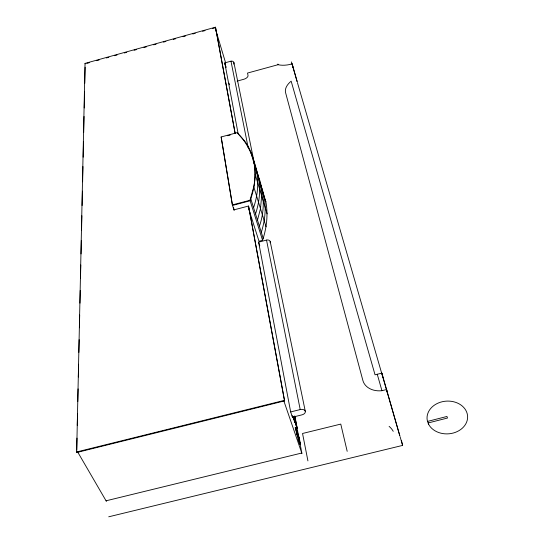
<?xml version="1.0" encoding="UTF-8"?>
<svg xmlns="http://www.w3.org/2000/svg" width="544" height="544" viewBox="0 0 544 544"><rect width="100%" height="100%" fill="white"/><g stroke="black" fill="none" stroke-linecap="round" stroke-linejoin="round"><path stroke-width="0.82" d="M233.573 207.373L233.981 209.862L248.533 206.033L248.69 206.536L284.614 400.88L76.67 452.526L85.034 63.396L215.492 27.2L235.226 133.668M76.724 449.983L76.983 438.097M77.268 425.367L77.527 413.488M77.785 401.608L78.071 388.878M78.329 376.992L78.608 364.262M78.866 352.383L79.152 339.653M79.41 327.774L79.689 315.044M79.954 303.158L80.233 290.428M80.492 278.548L80.791 264.969M81.036 253.939L81.335 240.36M81.559 230.173L81.872 215.744M82.096 205.564L82.416 191.134M82.62 181.798L82.953 166.525M83.164 157.189L83.497 141.909M83.701 132.573L84.055 116.45M84.245 107.964L84.599 91.841M84.782 83.354L85.136 67.225M248.282 207.509L259.005 241.25L262.575 240.319C266.669 227.909 268.24 214.662 265.866 201.736C256.945 179.717 256.537 152.755 239.129 134.96M262.575 240.319L249.975 200.26L253.783 186.857A155.4 91.31 -23.1 0 0 244.854 141.284L237.272 132.627L221.143 136.966L232.519 205.421L250.138 200.77C254.476 188.578 256.353 175.467 254.075 162.636M261.304 232.315C266.383 216.424 267.022 198.499 259.76 183.185M259.4 226.25C265.567 208.746 264.078 189.604 256.945 172.625M257.482 220.123L260.494 208.658L261.664 195.792L260.433 183.729M255.544 213.928C260.766 198.193 261.589 180.329 254.306 165.111M253.579 207.672C258.767 192.433 259.515 175.433 253.252 160.392M86.843 63.383L89.291 62.703M96.628 60.67L99.069 59.99M106.406 57.956L108.854 57.276M114.56 55.692L117.001 55.012M124.338 52.979L126.786 52.299M134.116 50.266L136.564 49.586M143.902 47.552L146.343 46.872M153.68 44.839L156.128 44.159M163.465 42.126L165.906 41.446M173.244 39.413L175.692 38.733M183.029 36.7L185.47 36.02M192.807 33.986L195.255 33.306M202.586 31.273L205.034 30.593M212.371 28.56L215.628 27.656M238.163 133.838L224.767 62.886L230.982 61.18A2.414 2.088 -12 0 1 233.641 64.151M291.421 61.894L297.167 81.702L292.148 63.872A17.707 9.275 -15 0 1 278.072 64.702L247.513 73.059L248.016 75.344A5.039 2.679 -16.6 0 1 243.44 79.376L237.096 81.11M227.752 135.728L230.166 135.075M234.151 210.372L232.349 204.911L249.975 200.26M270.191 241.522L305.266 411.189A4.311 2.768 -10.8 0 1 301.954 414.854L292.461 417.2L290.666 411.93L258.611 242.155L266.533 240.088A3.074 2.305 -11.1 0 1 269.45 240.523A3.074 2.305 -11.1 0 1 270.13 242.726M427.53 421.416L446.937 416.466L447.501 418.03L428.06 422.987M387.648 393.788L399.826 435.819L381.868 373.116L375.047 374.809L291.162 81.165A23.168 12.757 -14.4 0 0 285.607 92.752L362.916 380.61A18.496 14.396 -10.7 0 0 381.936 390.687L386.628 389.518L387.478 393.081M76.384 452.037L284.43 400.357L284.614 400.88M290.666 411.93L300.206 409.571A4.311 2.768 -10.8 0 1 305.266 411.176M295.066 427.876L295.78 427.611L299.18 437.723M296.684 427.829L297.065 427.74M295.657 428.332L297.051 434.01L296.698 434.078L300.132 444.101M296.806 428.271L297.187 428.176L294.862 416.078M296.283 434.268L296.732 434.16L295.48 427.686L298.969 438.029M298.445 437.9L299.2 437.641L300.424 444.026L299.69 444.203L297.854 438.852M298.527 438.138L299.261 437.961M106.066 500.806L301.757 453.023M108.725 516.8L402.608 445.407L401.472 440.558M238.598 134.341L237.272 132.627M77.479 451.649L106.386 501.357M85.034 63.396L85.211 63.832M283.669 400.432L301.961 453.614L294.753 416.085M300.424 444.026L296.997 434.003L295.78 427.611M293.386 416.922L297.187 428.176M293.257 416.962L297.078 428.203M292.985 417.03L294.896 422.647M258.611 242.155L259.78 245.82M262.596 191.332L265.866 201.736M250.791 198.778L263.18 238.313M253.939 187.367L266.084 226.807M255.224 174.597L267.152 213.88M224.767 62.886L225.488 65.287M224.856 63.356L226.059 67.361L225.971 66.892M250.614 151.654L258.536 177.902M258.76 178.656L262.344 190.536M215.648 29.668L225.583 62.757M297.398 82.518L387.416 393.013M400.058 436.614L402.608 445.407M377.257 374.265L381.936 390.687M277.902 64.049L278.072 64.702M292.148 63.872L293.1 67.674M381.868 373.116L382.888 377.386M347.188 451.33L340.768 424.089L302.539 433.48L307.924 460.89M233.906 62.546L254.313 163.193M230.982 61.18L248.166 147.642M266.533 240.088L300.206 409.571M294.617 417.03L295.412 421.185M296.208 425.34L296.528 426.999M229.051 83.157L229.371 84.816M292.142 415.534L292.461 417.2M215.492 27.2L235.069 133.178M248.533 206.033L284.43 400.357M221.143 136.966L232.349 204.911M253.626 162.221A2.781 2.23 -11.4 0 1 254.272 164.356M389.11 426.374A23.202 19.19 -11.6 0 1 393.224 431.324M428.59 424.225L427.21 420.131A20.318 16.388 -3.8 0 1 453.383 401.696A20.318 16.388 -3.8 0 1 462.332 428.189A20.318 16.388 -3.8 0 1 428.59 424.225"/></g></svg>
